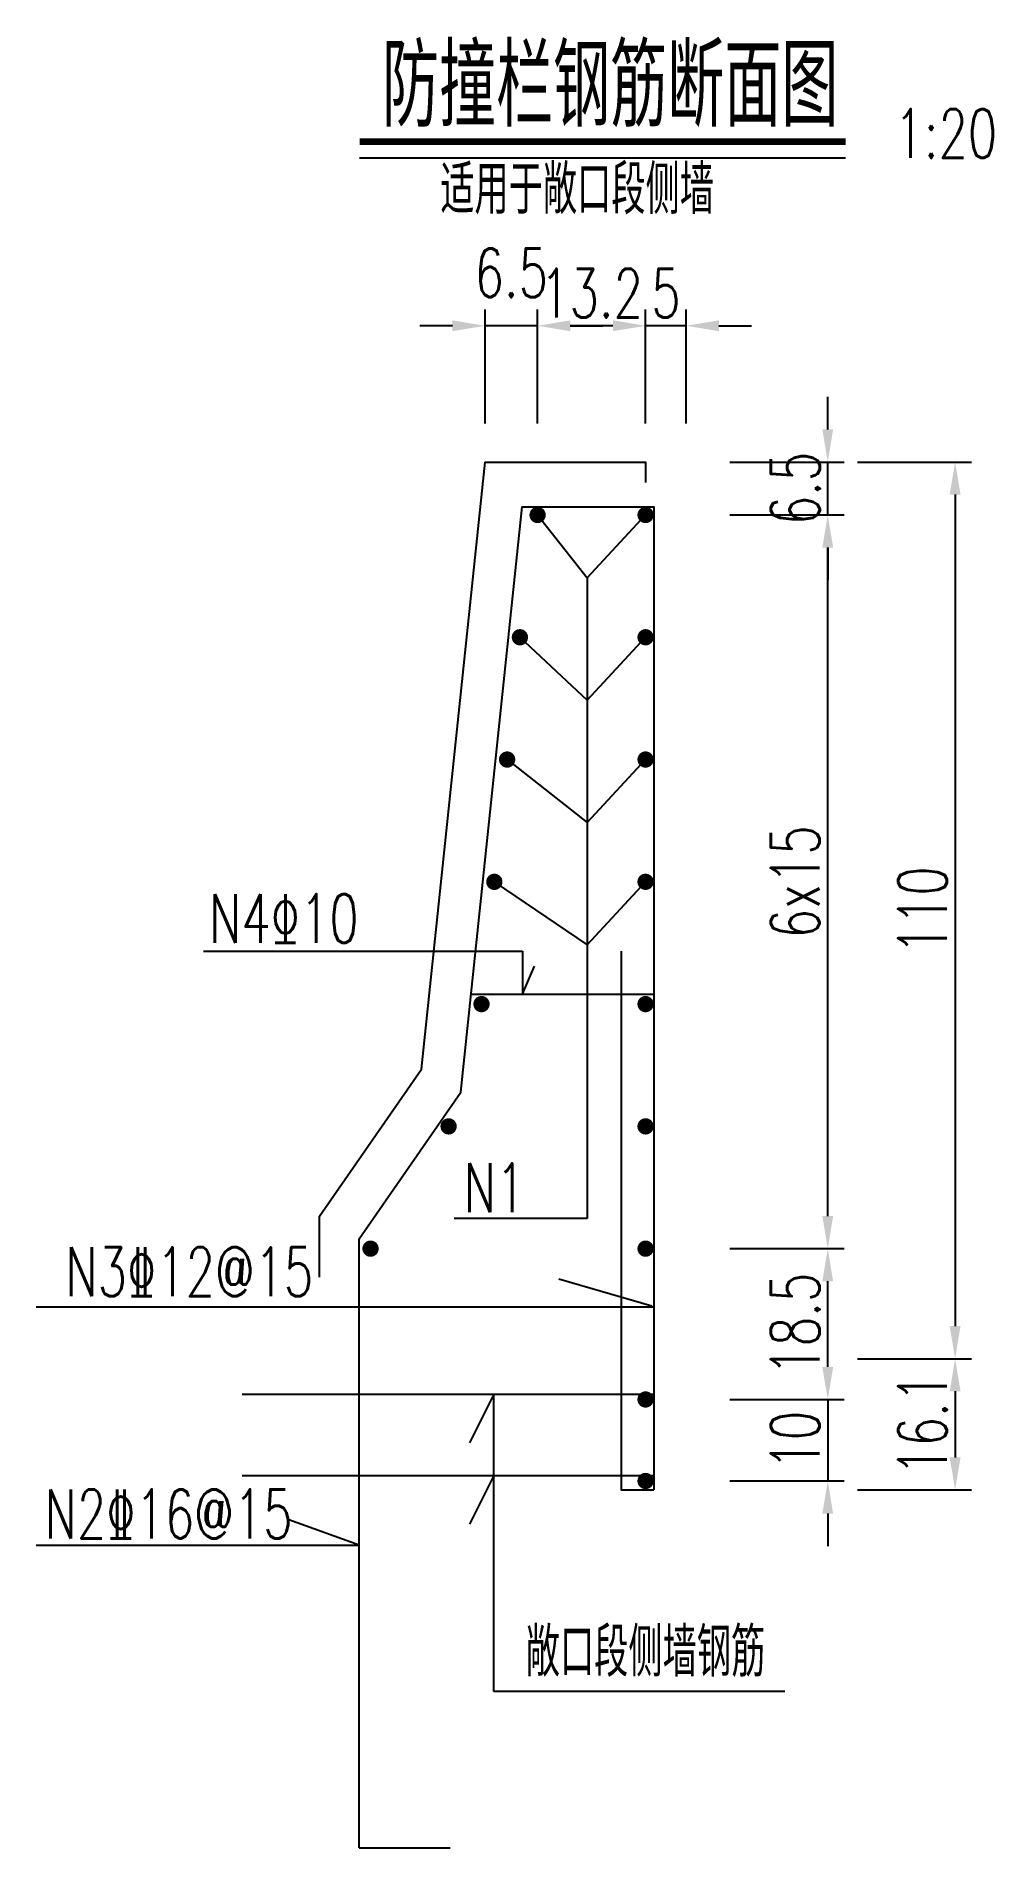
# Model space of a CAD drawing. Header units: millimetres. Extents: x -2866 to 514, y -1301 to -9.
# Drawn here: x -2427.5 to -2310.1, y -231.2 to -9 of the extents above.
import ezdxf

# ---------------------------------------------------------------- set-up
doc = ezdxf.new("R2010")
doc.units = ezdxf.units.MM
for name, color, linetype in [('文字', 7, 'Continuous'), ('标注', 7, 'Continuous'), ('钢筋', 1, 'Continuous')]:
    doc.layers.add(name, color=color, linetype=linetype)
doc.styles.get("Standard").update_dxf_attribs({"font": 'simplex1.shx', "width": 0.7, "bigfont": 'hztxt.shx'})
doc.dimstyles.new('20', dxfattribs={"dimscale": 2, "dimtxt": 3, "dimasz": 2, "dimexe": 1, "dimexo": 1, "dimgap": 0.5, "dimtad": 1, "dimdec": 1, "dimzin": 12, "dimdsep": 46, "dimtxsty": 'Standard', "dimcen": 0.5, "dimclrd": 256, "dimclre": 256, "dimclrt": 256, "dimadec": 1, "dimazin": 2, "dimtfac": 1, "dimtdec": 1, "dimtmove": 2, "dimatfit": 3, "dimfxl": 0, "dimtolj": 1, "dimtzin": 0, "dimlwd": -1, "dimlwe": -1, "dimarcsym": 0})

# ---------------------------------------------------------------- blocks, each defined once
blk = doc.blocks.new('点筋1')
at = {"layer": '钢筋', "const_width": 1}
blk.add_lwpolyline([(-0.5, 0, 1), (0.5, 0, 1)], format="xyb", close=True, dxfattribs=at)
blk = doc.blocks.new('*D18')
at = {"layer": 'Defpoints', "color": 0}
for p in [(-2352.69, -157.71), (-2330.33, -157.71), (-2352.69, -176.21)]:
    blk.add_point(p, dxfattribs=at)
at = {"layer": '标注'}
for p, q in [((-2342.33, -157.71), (-2328.33, -157.71)), ((-2330.33, -172.21), (-2330.33, -161.71)), ((-2342.33, -176.21), (-2328.33, -176.21))]:
    blk.add_line(p, q, dxfattribs=at)
for points in [[(-2331, -161.71), (-2329.67, -161.71), (-2330.33, -157.71)], [(-2331, -172.21), (-2329.67, -172.21), (-2330.33, -176.21)]]:
    blk.add_solid(points, dxfattribs=at)
at = {"layer": '标注', "insert": (-2334.33, -166.96), "char_height": 6, "attachment_point": 5, "rotation": 90}
blk.add_mtext('\\A1;18.5', dxfattribs=at)
blk = doc.blocks.new('*D19')
at = {"layer": 'Defpoints', "color": 0}
for p in [(-2352.69, -67.71), (-2330.33, -67.71), (-2352.69, -157.71)]:
    blk.add_point(p, dxfattribs=at)
at = {"layer": '标注'}
for p, q in [((-2342.33, -67.71), (-2328.33, -67.71)), ((-2330.33, -153.71), (-2330.33, -71.71)), ((-2342.33, -157.71), (-2328.33, -157.71))]:
    blk.add_line(p, q, dxfattribs=at)
for points in [[(-2331, -71.71), (-2329.67, -71.71), (-2330.33, -67.71)], [(-2331, -153.71), (-2329.67, -153.71), (-2330.33, -157.71)]]:
    blk.add_solid(points, dxfattribs=at)
at = {"layer": '标注', "insert": (-2334.33, -112.71), "char_height": 6, "attachment_point": 5, "rotation": 90}
blk.add_mtext('\\A1;6x15', dxfattribs=at)
blk = doc.blocks.new('*D20')
at = {"layer": 'Defpoints', "color": 0}
for p in [(-2350.19, -61.21), (-2330.33, -61.21), (-2352.69, -67.71)]:
    blk.add_point(p, dxfattribs=at)
at = {"layer": '标注'}
for p, q in [((-2330.33, -57.21), (-2330.33, -53.21)), ((-2342.33, -61.21), (-2328.33, -61.21)), ((-2330.33, -67.71), (-2330.33, -61.21)), ((-2342.33, -67.71), (-2328.33, -67.71)), ((-2330.33, -71.71), (-2330.33, -75.71))]:
    blk.add_line(p, q, dxfattribs=at)
for points in [[(-2331, -57.21), (-2329.67, -57.21), (-2330.33, -61.21)], [(-2331, -71.71), (-2329.67, -71.71), (-2330.33, -67.71)]]:
    blk.add_solid(points, dxfattribs=at)
at = {"layer": '标注', "insert": (-2334.3, -64.46), "char_height": 6, "attachment_point": 5, "rotation": 90}
blk.add_mtext('\\A1;6.5', dxfattribs=at)
blk = doc.blocks.new('*D21')
at = {"layer": 'Defpoints', "color": 0}
for p in [(-2350.19, -61.21), (-2357.69, -171.21), (-2314.7, -171.21)]:
    blk.add_point(p, dxfattribs=at)
at = {"layer": '标注'}
for p, q in [((-2326.7, -61.21), (-2312.7, -61.21)), ((-2314.7, -65.21), (-2314.7, -167.21)), ((-2326.7, -171.21), (-2312.7, -171.21))]:
    blk.add_line(p, q, dxfattribs=at)
for points in [[(-2315.37, -65.21), (-2314.04, -65.21), (-2314.7, -61.21)], [(-2315.37, -167.21), (-2314.04, -167.21), (-2314.7, -171.21)]]:
    blk.add_solid(points, dxfattribs=at)
at = {"layer": '标注', "insert": (-2318.7, -116.21), "char_height": 6, "attachment_point": 5, "rotation": 90}
blk.add_mtext('\\A1;110', dxfattribs=at)
blk = doc.blocks.new('*D22')
at = {"layer": 'Defpoints', "color": 0}
for p in [(-2352.69, -44.5), (-2347.69, -63.71), (-2352.69, -67.71)]:
    blk.add_point(p, dxfattribs=at)
at = {"layer": '标注'}
for p, q in [((-2352.69, -56.5), (-2352.69, -42.5)), ((-2347.69, -56.5), (-2347.69, -42.5)), ((-2356.69, -44.5), (-2360.69, -44.5)), ((-2347.69, -44.5), (-2352.69, -44.5)), ((-2343.69, -44.5), (-2339.69, -44.5))]:
    blk.add_line(p, q, dxfattribs=at)
for points in [[(-2356.69, -43.83), (-2356.69, -45.16), (-2352.69, -44.5)], [(-2343.69, -43.83), (-2343.69, -45.16), (-2347.69, -44.5)]]:
    blk.add_solid(points, dxfattribs=at)
at = {"layer": '标注', "insert": (-2350.19, -40.5), "char_height": 6, "attachment_point": 5}
blk.add_mtext('\\A1;5', dxfattribs=at)
blk = doc.blocks.new('*D23')
at = {"layer": 'Defpoints', "color": 0}
for p in [(-2365.94, -44.5), (-2365.94, -67.71), (-2352.69, -67.71)]:
    blk.add_point(p, dxfattribs=at)
at = {"layer": '标注'}
for p, q in [((-2365.94, -56.5), (-2365.94, -42.5)), ((-2352.69, -56.5), (-2352.69, -42.5)), ((-2356.69, -44.5), (-2361.94, -44.5))]:
    blk.add_line(p, q, dxfattribs=at)
for points in [[(-2361.94, -43.83), (-2361.94, -45.16), (-2365.94, -44.5)], [(-2356.69, -43.83), (-2356.69, -45.16), (-2352.69, -44.5)]]:
    blk.add_solid(points, dxfattribs=at)
at = {"layer": '标注', "insert": (-2359.32, -40.5), "char_height": 6, "attachment_point": 5}
blk.add_mtext('\\A1;13.2', dxfattribs=at)
blk = doc.blocks.new('*D24')
at = {"layer": 'Defpoints', "color": 0}
for p in [(-2372.39, -44.5), (-2372.39, -61.21), (-2365.94, -67.71)]:
    blk.add_point(p, dxfattribs=at)
at = {"layer": '标注'}
for p, q in [((-2372.39, -56.5), (-2372.39, -42.5)), ((-2365.94, -56.5), (-2365.94, -42.5)), ((-2376.39, -44.5), (-2380.39, -44.5)), ((-2365.94, -44.5), (-2372.39, -44.5)), ((-2361.94, -44.5), (-2357.94, -44.5))]:
    blk.add_line(p, q, dxfattribs=at)
for points in [[(-2376.39, -43.83), (-2376.39, -45.16), (-2372.39, -44.5)], [(-2361.94, -43.83), (-2361.94, -45.16), (-2365.94, -44.5)]]:
    blk.add_solid(points, dxfattribs=at)
at = {"layer": '标注', "insert": (-2369.17, -38), "char_height": 6, "attachment_point": 5}
blk.add_mtext('\\A1;6.5', dxfattribs=at)
blk = doc.blocks.new('*D25')
for p, q in [((-2326.7, -171.21), (-2312.7, -171.21)), ((-2314.7, -175.21), (-2314.7, -183.31)), ((-2326.7, -187.31), (-2312.7, -187.31))]:
    blk.add_line(p, q)
for points in [[(-2315.37, -175.21), (-2314.04, -175.21), (-2314.7, -171.21)], [(-2315.37, -183.31), (-2314.04, -183.31), (-2314.7, -187.31)]]:
    blk.add_solid(points)
at = {"layer": 'Defpoints', "color": 0}
for p in [(-2357.69, -171.21), (-2351.69, -187.31), (-2314.7, -187.31)]:
    blk.add_point(p, dxfattribs=at)
at = {"insert": (-2318.7, -179.26), "char_height": 6, "attachment_point": 5, "rotation": 90}
blk.add_mtext('\\A1;16.1', dxfattribs=at)
blk = doc.blocks.new('*D17')
for p, q in [((-2330.33, -172.21), (-2330.33, -168.21)), ((-2342.33, -176.21), (-2328.33, -176.21)), ((-2330.33, -176.21), (-2330.33, -186.21)), ((-2342.33, -186.21), (-2328.33, -186.21)), ((-2330.33, -190.21), (-2330.33, -194.21))]:
    blk.add_line(p, q)
for points in [[(-2331, -172.21), (-2329.67, -172.21), (-2330.33, -176.21)], [(-2331, -190.21), (-2329.67, -190.21), (-2330.33, -186.21)]]:
    blk.add_solid(points)
at = {"layer": 'Defpoints', "color": 0}
for p in [(-2352.69, -176.21), (-2352.69, -186.21), (-2330.33, -186.21)]:
    blk.add_point(p, dxfattribs=at)
at = {"insert": (-2334.33, -181.21), "char_height": 6, "attachment_point": 5, "rotation": 90}
blk.add_mtext('\\A1;10', dxfattribs=at)

msp = doc.modelspace()

# ---------------------------------------------------------------- linework, layer by layer
for p, q in [((-2387.79, -23.91), (-2328.14, -23.91)), ((-2365.94, -67.71), (-2359.86, -75.43)), ((-2359.86, -75.43), (-2352.69, -67.71)), ((-2359.86, -75.43), (-2359.86, -154)), ((-2368.11, -82.71), (-2359.86, -90.43)), ((-2359.86, -90.43), (-2352.69, -82.71)), ((-2369.68, -97.71), (-2359.86, -105.43)), ((-2359.86, -105.43), (-2352.69, -97.71)), ((-2371.25, -112.71), (-2359.86, -120.43)), ((-2359.86, -120.43), (-2352.69, -112.71)), ((-2406.94, -121.23), (-2367.78, -121.23)), ((-2367.78, -121.23), (-2367.78, -126.5)), ((-2367.78, -126.5), (-2366.32, -123.06)), ((-2359.86, -154), (-2376.18, -154)), ((-2351.91, -164.78), (-2363.32, -161.45)), ((-2427.47, -164.85), (-2351.69, -164.85)), ((-2371.31, -175.54), (-2374.29, -181.52)), ((-2371.31, -212.03), (-2371.31, -175.54)), ((-2371.31, -185.54), (-2374.29, -191.52)), ((-2387.85, -194.08), (-2396.48, -190.98)), ((-2427.47, -194.08), (-2387.85, -194.08)), ((-2335.62, -212.03), (-2371.31, -212.03))]:
    msp.add_line(p, q)
at = {"const_width": 0.8}
msp.add_lwpolyline([(-2387.79, -21.91), (-2328.14, -21.91)], dxfattribs=at)
at = {"layer": 'Defpoints', "color": 9}
msp.add_lwpolyline([(-2392.69, -161.21), (-2392.69, -153.71), (-2380.19, -135.71), (-2372.39, -61.21), (-2352.69, -61.21), (-2352.69, -63.71)], dxfattribs=at)
at = {"layer": '钢筋'}
for p, q in [((-2374.1, -126.5), (-2351.69, -126.5)), ((-2402.2, -175.54), (-2351.69, -175.54)), ((-2402.2, -185.54), (-2351.69, -185.54)), ((-2387.85, -231.21), (-2376.67, -231.21))]:
    msp.add_line(p, q, dxfattribs=at)
for points in [[(-2387.85, -231.21), (-2387.85, -156.5), (-2375.36, -138.51), (-2367.84, -66.71), (-2351.69, -66.71), (-2351.69, -187.31)], [(-2355.69, -121.21), (-2355.69, -187.31), (-2351.69, -187.31)]]:
    msp.add_lwpolyline(points, dxfattribs=at)

# ---------------------------------------------------------------- block references
for p in [(-2365.94, -67.71), (-2352.69, -67.71), (-2368.11, -82.71), (-2352.69, -82.71), (-2369.68, -97.71), (-2352.69, -97.71), (-2371.25, -112.71), (-2352.69, -112.71), (-2372.82, -127.71), (-2352.69, -127.71), (-2376.86, -142.71), (-2352.69, -142.71), (-2386.44, -157.71), (-2352.69, -157.71), (-2352.69, -176.21), (-2352.69, -186.21)]:
    msp.add_blockref('点筋1', p)

# ---------------------------------------------------------------- texts
at = {"width": 0.7}
for s, p in [('N4%%13110', (-2406.25, -120.21)), ('N1', (-2375.02, -153.24)), ('N3%%13212@15', (-2423.89, -163.54)), ('N2%%13216@15', (-2426.44, -193.25)), ('敞口段侧墙钢筋', (-2367.4, -210.21))]:
    msp.add_text(s, height=6, dxfattribs=at).set_placement(p)
at = {"layer": '文字', "width": 0.7}
for s, height, p in [('防撞栏钢筋断面图', 10, (-2385.03, -20.08)), ('1:20', 6, (-2322.14, -23.91)), ('适用于敞口段侧墙', 6, (-2377.89, -30.79))]:
    msp.add_text(s, height=height, dxfattribs=at).set_placement(p)

# ---------------------------------------------------------------- dimensions: what is measured, and where the dimension line sits
for base, p1, p2, picture, middle in [((-2330.33, -186.21), (-2352.69, -176.21), (-2352.69, -186.21), '*D17', (-2334.33, -181.21)), ((-2314.7, -187.31), (-2357.69, -171.21), (-2351.69, -187.31), '*D25', (-2318.7, -179.26))]:
    dim = msp.add_linear_dim(base=base, p1=p1, p2=p2, angle=90, dimstyle='20')
    dim.commit()
    dim.dimension.update_dxf_attribs({"geometry": picture, "text_midpoint": middle})
at = {"layer": '标注'}
for base, p1, p2, picture, middle in [((-2372.3937, -44.4971), (-2365.9387, -67.705), (-2372.3937, -61.205), '*D24', (-2369.1662, -37.9971)), ((-2365.9387, -44.4971), (-2352.6937, -67.705), (-2365.9387, -67.705), '*D23', (-2359.3162, -40.4971)), ((-2352.69, -44.5), (-2347.69, -63.71), (-2352.69, -67.71), '*D22', (-2350.19, -40.5))]:
    dim = msp.add_linear_dim(base=base, p1=p1, p2=p2, dimstyle='20', dxfattribs=at)
    dim.commit()
    dim.dimension.update_dxf_attribs({"geometry": picture, "text_midpoint": middle})
dim = msp.add_linear_dim(base=(-2330.33, -61.21), p1=(-2352.69, -67.71), p2=(-2350.19, -61.21), angle=90, dimstyle='20', dxfattribs=at)
dim.commit()
dim.dimension.update_dxf_attribs({"geometry": '*D20', "text_midpoint": (-2334.3, -64.46), "dimtype": 160})
for base, p1, p2, picture, middle in [((-2314.7, -171.21), (-2350.19, -61.21), (-2357.69, -171.21), '*D21', (-2318.7, -116.21)), ((-2330.33, -157.71), (-2352.69, -176.21), (-2352.69, -157.71), '*D18', (-2334.33, -166.96))]:
    dim = msp.add_linear_dim(base=base, p1=p1, p2=p2, angle=90, dimstyle='20', dxfattribs=at)
    dim.commit()
    dim.dimension.update_dxf_attribs({"geometry": picture, "text_midpoint": middle})
dim = msp.add_linear_dim(base=(-2330.33, -67.71), p1=(-2352.69, -157.71), p2=(-2352.69, -67.71), angle=90, text='6x15', dimstyle='20', dxfattribs=at)
dim.commit()
dim.dimension.update_dxf_attribs({"geometry": '*D19', "text_midpoint": (-2334.33, -112.71)})

doc.saveas('drawing.dxf')
